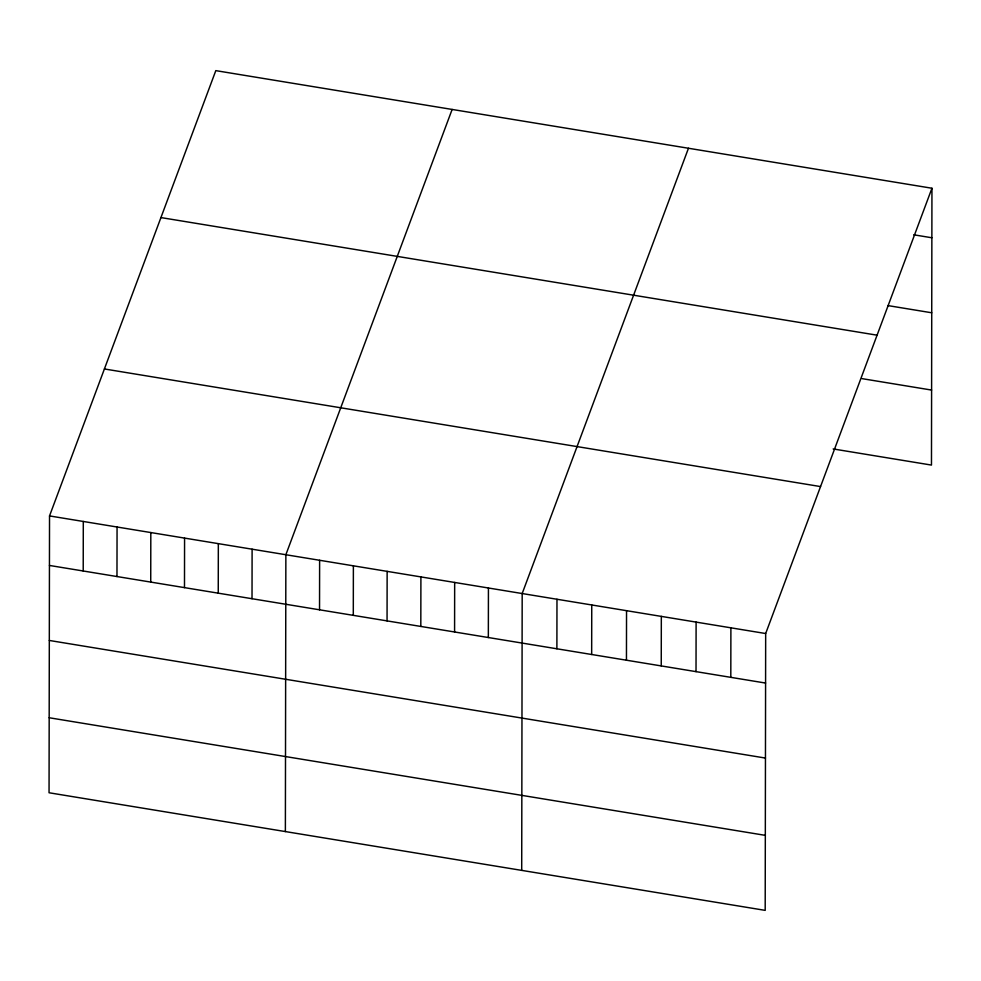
<?xml version="1.0" encoding="UTF-8"?>
<svg xmlns="http://www.w3.org/2000/svg" width="981" height="981" viewBox="0 0 981 981"><rect width="100%" height="100%" fill="white"/><g stroke="black" fill="none" stroke-linecap="round" stroke-linejoin="round"><path stroke-width="1.47" d="M49.528 515.92L49.05 792.758L765.192 910.368L765.671 633.53L931.95 188.242L215.808 70.632L49.528 515.92L765.671 633.53M83.213 570.991L83.299 521.463M116.972 576.534L117.058 527.005M150.731 582.076L150.816 532.548M184.489 587.619L184.575 538.091M218.248 593.162L218.334 543.646M252.019 598.717L252.105 549.188M285.373 831.569L285.863 554.731L452.131 109.443M319.536 609.802L319.622 560.274M353.295 615.345L353.381 565.816M387.054 620.887L387.139 571.359M420.812 626.43L420.91 576.902M454.583 631.972L454.669 582.456M488.342 637.527L488.428 587.999M521.708 870.38L522.186 593.542L688.466 148.254M556.889 648.784L556.975 599.256M591.666 654.486L591.751 604.97M626.454 660.201L626.54 610.673M661.243 665.915L661.329 616.387M696.02 671.629L696.105 622.101M730.808 677.344L730.894 627.815M931.95 188.242L931.472 465.08L833.163 448.942M913.716 234.79L931.864 237.77M887.879 305.582L931.729 312.78M160.933 217.574L877.075 335.183M862.029 378.641L931.594 390.07M104.403 368.966L820.545 486.576M49.442 565.448L765.585 683.058M49.32 640.458L765.462 758.068M49.185 717.749L765.327 835.358"/></g></svg>
